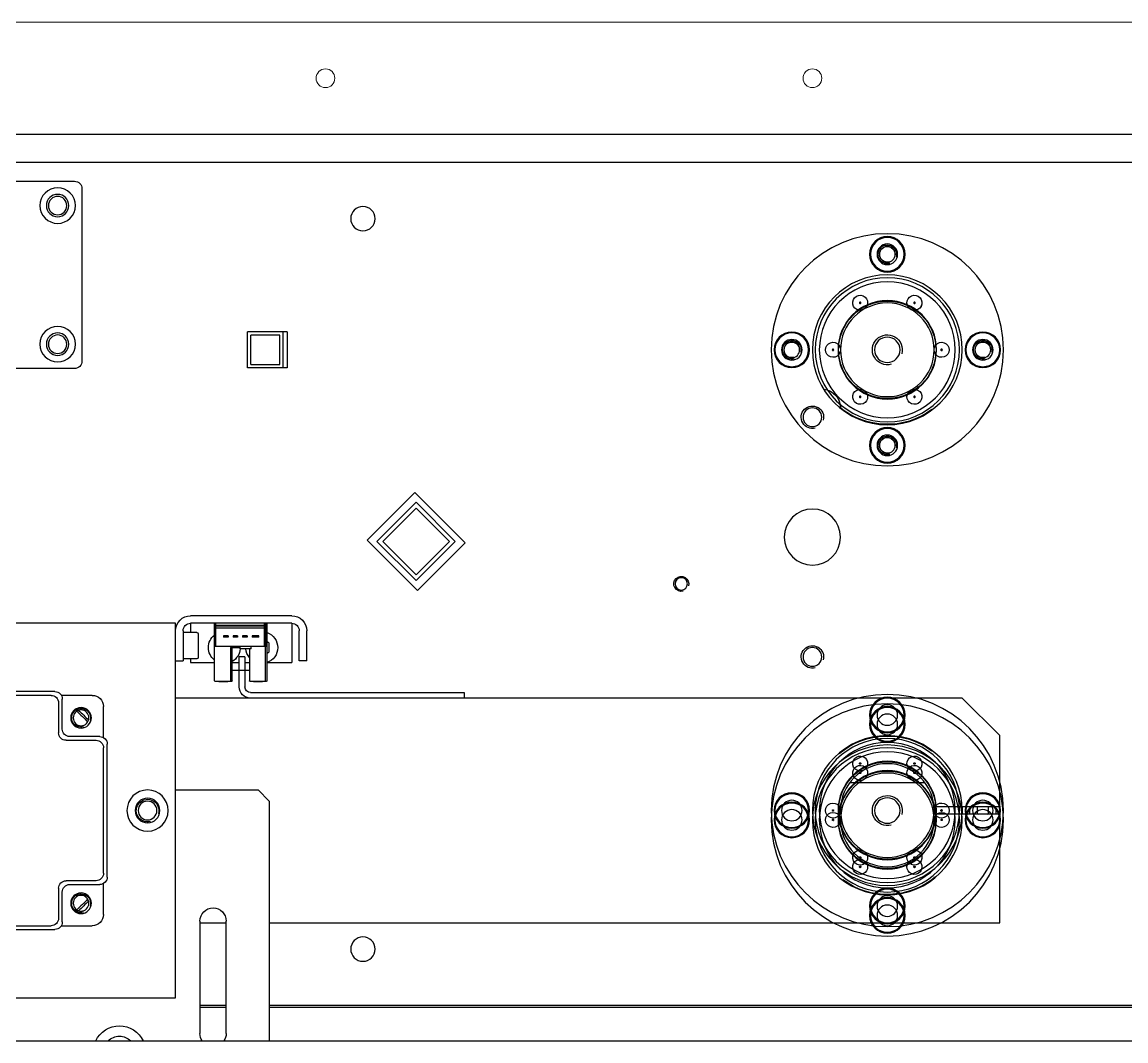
# Model space of a CAD drawing. Header units: millimetres. Extents: x -1052 to 3351, y 0 to 2015.
# Drawn here: x -214.601 to -210.242, y 1707.349 to 1711.373 of the extents above; entities that cross this region are included whole.
import ezdxf

# ---------------------------------------------------------------- set-up
doc = ezdxf.new("R2010")
doc.units = ezdxf.units.MM
doc.layers.add('@ New Renovation', color=7, linetype='Continuous')
for name, color, linetype, lineweight in [('AM_CL', 7, 'Continuous', 15), ('HCJ_RECTANGULAR_TUSOLIDLINE！实线层', 7, 'Continuous', 18), ('QJ_RECTANGULAR_TUBSOLIDLINE！实线层', 7, 'Continuous', 18)]:
    doc.layers.add(name, color=color, linetype=linetype, lineweight=lineweight)

# ---------------------------------------------------------------- blocks, each defined once
blk = doc.blocks.new('*X870')
at = {"layer": '@ New Renovation', "color": 0, "linetype": 'Continuous'}
for p, q in [((-2938.08, -545.7), (-2938.08, 1014.3)), ((-2696.08, 863.3), (-2696.08, -394.7)), ((-2930.58, -105.7), (-2930.58, 574.3)), ((-2807.58, 184.3), (-2807.58, 284.3)), ((-2707.58, 284.3), (-2707.58, 184.3)), ((-2925.58, 257.3), (-2925.58, 211.3)), ((-2875.58, 211.3), (-2875.58, 257.3)), ((-2789.33, 216.55), (-2789.33, 252.04)), ((-2788.33, 217.55), (-2788.33, 251.04)), ((-2726.83, 251.04), (-2726.83, 217.55)), ((-2725.83, 252.04), (-2725.83, 216.55)), ((-2786.33, 215.55), (-2778.33, 215.55)), ((-2736.83, 215.55), (-2728.83, 215.55)), ((-2788.33, 206.55), (-2788.33, 214.82)), ((-2779.33, 214.55), (-2787.33, 214.55)), ((-2777.33, 204.55), (-2777.33, 212.55)), ((-2776.33, 213.55), (-2776.33, 205.55)), ((-2738.83, 205.55), (-2738.83, 213.55)), ((-2737.83, 212.55), (-2737.83, 204.55)), ((-2727.83, 214.55), (-2735.83, 214.55)), ((-2726.83, 214.82), (-2726.83, 206.55)), ((-2923.58, 209.3), (-2877.58, 209.3)), ((-2777.05, 203.55), (-2785.33, 203.55)), ((-2740.83, 203.55), (-2774.33, 203.55)), ((-2729.83, 203.55), (-2738.11, 203.55)), ((-2739.83, 202.55), (-2775.33, 202.55)), ((-2707.58, 184.3), (-2807.58, 184.3)), ((-2797.58, 184.3), (-2797.58, 182.3)), ((-2787.58, -25.7), (-2787.58, 184.3)), ((-2763.08, 184.3), (-2763.08, 162.3)), ((-2809.58, 153.3), (-2809.58, 180.3)), ((-2807.58, 153.3), (-2807.58, 180.3)), ((-2807.58, 180.3), (-2805.08, 180.3)), ((-2805.58, 182.3), (-2797.58, 182.3)), ((-2805.08, 178.65), (-2805.08, 182.3)), ((-2798.08, 178.65), (-2798.08, 182.3)), ((-2798.08, 180.3), (-2797.08, 180.3)), ((-2797.08, 180.3), (-2797.08, 173.9)), ((-2804.73, 178.3), (-2798.43, 178.3)), ((-2728.08, 177.8), (-2698.08, 177.8)), ((-2727.58, 177.8), (-2727.58, 170.8)), ((-2705.58, 177.8), (-2705.58, 170.8)), ((-2705.08, 177.8), (-2705.08, 170.8)), ((-2792.18, 173.9), (-2807.58, 173.9)), ((-2806.28, 173.6), (-2807.58, 173.6)), ((-2806.98, 160.6), (-2806.98, 173.6)), ((-2806.78, 160.6), (-2806.78, 173.6)), ((-2806.28, 160.6), (-2806.28, 173.6)), ((-2801.48, 173.6), (-2806.28, 173.6)), ((-2804.18, 170.31), (-2804.18, 171.51)), ((-2804.18, 171.51), (-2803.88, 171.51)), ((-2803.88, 170.31), (-2803.88, 171.51)), ((-2801.38, 160.4), (-2801.38, 173.8)), ((-2792.08, 173.8), (-2792.08, 169.7)), ((-2792.08, 172.8), (-2791.98, 172.8)), ((-2792.08, 172), (-2791.98, 172)), ((-2791.98, 170.8), (-2791.98, 172.8)), ((-2804.18, 170.31), (-2803.88, 170.31)), ((-2804.18, 167.77), (-2804.18, 168.97)), ((-2804.18, 168.97), (-2803.88, 168.97)), ((-2803.88, 167.77), (-2803.88, 168.97)), ((-2801.18, 169.7), (-2801.08, 169.6)), ((-2801.08, 169.6), (-2801.08, 167.1)), ((-2792.18, 169.6), (-2801.08, 169.6)), ((-2792.18, 169.2), (-2801.08, 169.2)), ((-2797.08, 169.2), (-2797.08, 167.3)), ((-2794.98, 164.6), (-2794.98, 169.6)), ((-2794.98, 164.6), (-2794.98, 169.6)), ((-2794.98, 167.3), (-2794.98, 169.2)), ((-2792.08, 170.8), (-2791.98, 170.8)), ((-2792.08, 170.4), (-2791.98, 170.4)), ((-2792.08, 169.7), (-2792.08, 169.3)), ((-2791.98, 170.4), (-2791.98, 170.8)), ((-2698.08, 170.8), (-2728.08, 170.8)), ((-2885.38, 154.55), (-2885.38, 165.15)), ((-2875.78, 165.15), (-2885.38, 165.15)), ((-2875.78, 154.55), (-2875.78, 165.15)), ((-2804.18, 167.77), (-2803.88, 167.77)), ((-2804.18, 165.23), (-2804.18, 166.43)), ((-2804.18, 166.43), (-2803.88, 166.43)), ((-2804.18, 165.23), (-2803.88, 165.23)), ((-2803.88, 165.23), (-2803.88, 166.43)), ((-2800.78, 167.1), (-2801.38, 167.1)), ((-2800.78, 164.1), (-2800.78, 167.1)), ((-2798.58, 165.8), (-2798.58, 167.3)), ((-2790.58, 167.3), (-2798.58, 167.3)), ((-2798.58, 165.8), (-2790.58, 165.8)), ((-2797.08, 165.8), (-2797.08, 164.6)), ((-2794.98, 164.6), (-2794.98, 165.8)), ((-2884.48, 156.45), (-2884.48, 164.25)), ((-2876.68, 164.25), (-2884.48, 164.25)), ((-2876.68, 164.25), (-2876.68, 156.45)), ((-2804.18, 162.09), (-2804.18, 163.89)), ((-2804.18, 163.89), (-2803.88, 163.89)), ((-2803.88, 162.09), (-2804.18, 162.09)), ((-2803.88, 162.09), (-2803.88, 163.89)), ((-2800.78, 164.1), (-2801.38, 164.1)), ((-2800.78, 164.6), (-2792.18, 164.6)), ((-2792.08, 164.5), (-2792.08, 160.4)), ((-2792.08, 163.5), (-2791.98, 163.5)), ((-2792.08, 162.7), (-2791.98, 162.7)), ((-2791.98, 161.5), (-2791.98, 163.5)), ((-2789.08, 164.3), (-2789.08, 107.3)), ((-2760.08, 159.3), (-2763.08, 162.3)), ((-2806.28, 160.6), (-2807.58, 160.6)), ((-2792.18, 160.3), (-2807.58, 160.3)), ((-2806.28, 160.2), (-2807.58, 160.2)), ((-2792.18, 159.9), (-2807.58, 159.9)), ((-2806.98, 160.2), (-2806.98, 160.3)), ((-2806.78, 160.2), (-2806.78, 160.3)), ((-2801.48, 160.6), (-2806.28, 160.6)), ((-2806.28, 160.2), (-2806.28, 160.3)), ((-2801.48, 160.2), (-2806.28, 160.2)), ((-2802.23, 159.3), (-2802.58, 159.9)), ((-2799.93, 159.3), (-2802.23, 159.3)), ((-2801.38, 160), (-2801.38, 160.3)), ((-2799.58, 159.9), (-2799.93, 159.3)), ((-2797.08, 159.9), (-2797.08, 153.3)), ((-2792.08, 161.5), (-2791.98, 161.5)), ((-2792.08, 161.1), (-2791.98, 161.1)), ((-2792.08, 160.4), (-2792.08, 160)), ((-2791.98, 161.1), (-2791.98, 161.5)), ((-2760.08, 159.3), (-2696.08, 159.3)), ((-2727.58, 159.3), (-2727.58, -35.7)), ((-2705.58, 159.3), (-2705.58, -105.7)), ((-2705.08, 159.3), (-2705.08, -75.7)), ((-2876.68, 156.45), (-2884.48, 156.45)), ((-2875.78, 155.55), (-2885.38, 155.55)), ((-2885.38, 154.55), (-2875.78, 154.55)), ((-2807.58, 153.3), (-2797.08, 153.3)), ((-2797.58, 151.3), (-2805.58, 151.3)), ((-2797.58, 149.3), (-2797.58, 151.3)), ((-2797.58, 149.3), (-2805.58, 149.3)), ((-2842.5, 120.45), (-2829.77, 133.17)), ((-2829.77, 133.17), (-2816.34, 119.74)), ((-2829.42, 130.56), (-2839.89, 120.09)), ((-2818.96, 120.09), (-2829.42, 130.56)), ((-2829.42, 129), (-2838.33, 120.09)), ((-2820.51, 120.09), (-2829.42, 129)), ((-2842.5, 120.45), (-2829.07, 107.01)), ((-2839.89, 120.09), (-2829.42, 109.63)), ((-2838.33, 120.09), (-2829.42, 111.18)), ((-2829.42, 109.63), (-2818.96, 120.09)), ((-2829.42, 111.18), (-2820.51, 120.09)), ((-2829.07, 107.01), (-2816.34, 119.74)), ((-2789.08, 107.3), (-2787.58, 107.3)), ((-2865.28, 7.18), (-2865.38, 7.18)), ((-2772.88, 7.18), (-2772.78, 7.18)), ((-2739.03, 6.22), (-2739.13, 6.22)), ((-2864.1, 5.48), (-2864, 5.48)), ((-2863.39, 4.52), (-2863.49, 4.52)), ((-2863.03, 3.89), (-2863.13, 3.89)), ((-2862.8, 3.25), (-2862.7, 3.25)), ((-2775.36, 3.25), (-2775.46, 3.25)), ((-2775.13, 3.89), (-2775.03, 3.89)), ((-2774.77, 4.52), (-2774.67, 4.52)), ((-2774.06, 5.48), (-2774.16, 5.48)), ((-2765.08, 4.3), (-2765.08, -15.7)), ((-2738.02, 4.73), (-2738.12, 4.73)), ((-2738.01, 4.72), (-2738.11, 4.72)), ((-2737.79, 4.35), (-2737.89, 4.35)), ((-2737.76, 4.3), (-2737.86, 4.3)), ((-2861.96, 1.33), (-2861.86, 1.33)), ((-2861.48, 0.23), (-2861.58, 0.23)), ((-2776.68, 0.23), (-2776.58, 0.23)), ((-2776.2, 1.33), (-2776.3, 1.33)), ((-2737.04, 2.94), (-2737.14, 2.94)), ((-2736.92, 2.67), (-2737.02, 2.67)), ((-2736.84, 2.49), (-2736.94, 2.49)), ((-2736.43, 1.51), (-2736.53, 1.51)), ((-2736.5, 1.45), (-2736.4, 1.45)), ((-2736.2, 0.9), (-2736.3, 0.9)), ((-2736.14, 0.73), (-2736.24, 0.73)), ((-2861.36, -0.19), (-2861.46, -0.19)), ((-2861.2, -1.19), (-2861.1, -1.19)), ((-2861.05, -1.41), (-2861.15, -1.41)), ((-2861.03, -1.47), (-2861.13, -1.47)), ((-2861.02, -1.52), (-2861.12, -1.52)), ((-2860.78, -2.88), (-2860.88, -2.88)), ((-2777.38, -2.88), (-2777.28, -2.88)), ((-2777.14, -1.52), (-2777.04, -1.52)), ((-2777.13, -1.47), (-2777.03, -1.47)), ((-2777.11, -1.41), (-2777.01, -1.41)), ((-2776.96, -1.19), (-2777.06, -1.19)), ((-2776.8, -0.19), (-2776.7, -0.19)), ((-2735.91, 0), (-2736.01, 0)), ((-2735.84, -0.24), (-2735.94, -0.24)), ((-2735.72, -0.68), (-2735.82, -0.68)), ((-2735.55, -1.41), (-2735.65, -1.41)), ((-2735.35, -2.45), (-2735.45, -2.45)), ((-2860.74, -3.19), (-2860.84, -3.19)), ((-2860.72, -3.33), (-2860.82, -3.33)), ((-2860.69, -3.61), (-2860.79, -3.61)), ((-2860.59, -5.1), (-2860.69, -5.1)), ((-2860.59, -5.24), (-2860.69, -5.24)), ((-2860.58, -5.37), (-2860.68, -5.37)), ((-2860.68, -5.82), (-2860.58, -5.82)), ((-2777.58, -5.37), (-2777.48, -5.37)), ((-2777.48, -5.82), (-2777.58, -5.82)), ((-2777.57, -5.1), (-2777.47, -5.1)), ((-2777.57, -5.24), (-2777.47, -5.24)), ((-2777.47, -3.61), (-2777.37, -3.61)), ((-2777.44, -3.33), (-2777.34, -3.33)), ((-2777.42, -3.19), (-2777.32, -3.19)), ((-2735.27, -2.99), (-2735.37, -2.99)), ((-2735.17, -3.81), (-2735.27, -3.81)), ((-2735.14, -4.12), (-2735.24, -4.12)), ((-2735.14, -4.18), (-2735.24, -4.18)), ((-2735.13, -4.31), (-2735.23, -4.31)), ((-2735.18, -5.59), (-2735.08, -5.59)), ((-2860.77, -8.42), (-2860.87, -8.42)), ((-2860.67, -7.6), (-2860.77, -7.6)), ((-2860.64, -7.23), (-2860.74, -7.23)), ((-2860.64, -7.29), (-2860.74, -7.29)), ((-2860.63, -7.1), (-2860.73, -7.1)), ((-2777.53, -7.1), (-2777.43, -7.1)), ((-2777.52, -7.23), (-2777.42, -7.23)), ((-2777.52, -7.29), (-2777.42, -7.29)), ((-2777.49, -7.6), (-2777.39, -7.6)), ((-2777.4, -8.42), (-2777.3, -8.42)), ((-2735.28, -8.53), (-2735.38, -8.53)), ((-2735.24, -8.22), (-2735.34, -8.22)), ((-2735.22, -8.08), (-2735.32, -8.08)), ((-2735.19, -7.8), (-2735.29, -7.8)), ((-2735.09, -6.17), (-2735.19, -6.17)), ((-2735.09, -6.31), (-2735.19, -6.31)), ((-2735.08, -6.04), (-2735.18, -6.04)), ((-2861.41, -11.4), (-2861.51, -11.4)), ((-2861.34, -11.17), (-2861.44, -11.17)), ((-2861.22, -10.73), (-2861.32, -10.73)), ((-2861.05, -10), (-2861.15, -10)), ((-2860.85, -8.96), (-2860.95, -8.96)), ((-2777.31, -8.96), (-2777.21, -8.96)), ((-2777.11, -10), (-2777.01, -10)), ((-2776.94, -10.73), (-2776.84, -10.73)), ((-2776.82, -11.17), (-2776.72, -11.17)), ((-2776.75, -11.4), (-2776.65, -11.4)), ((-2735.98, -11.64), (-2736.08, -11.64)), ((-2735.86, -11.22), (-2735.96, -11.22)), ((-2735.7, -10.22), (-2735.6, -10.22)), ((-2735.55, -10), (-2735.65, -10)), ((-2735.53, -9.94), (-2735.63, -9.94)), ((-2735.52, -9.89), (-2735.62, -9.89)), ((-2862.54, -14.35), (-2862.64, -14.35)), ((-2862.42, -14.08), (-2862.52, -14.08)), ((-2862.34, -13.9), (-2862.44, -13.9)), ((-2861.93, -12.92), (-2862.03, -12.92)), ((-2862, -12.86), (-2861.9, -12.86)), ((-2861.7, -12.31), (-2861.8, -12.31)), ((-2861.64, -12.14), (-2861.74, -12.14)), ((-2776.52, -12.14), (-2776.42, -12.14)), ((-2776.46, -12.31), (-2776.36, -12.31)), ((-2776.16, -12.86), (-2776.26, -12.86)), ((-2776.23, -12.92), (-2776.13, -12.92)), ((-2775.82, -13.9), (-2775.72, -13.9)), ((-2775.74, -14.08), (-2775.64, -14.08)), ((-2775.62, -14.35), (-2775.52, -14.35)), ((-2737.3, -14.66), (-2737.2, -14.66)), ((-2736.46, -12.74), (-2736.36, -12.74)), ((-2864.53, -17.63), (-2864.63, -17.63)), ((-2863.52, -16.14), (-2863.62, -16.14)), ((-2863.51, -16.13), (-2863.61, -16.13)), ((-2863.29, -15.76), (-2863.39, -15.76)), ((-2863.26, -15.71), (-2863.36, -15.71)), ((-2774.9, -15.71), (-2774.8, -15.71)), ((-2774.87, -15.76), (-2774.77, -15.76)), ((-2774.65, -16.13), (-2774.55, -16.13)), ((-2774.64, -16.14), (-2774.54, -16.14)), ((-2773.63, -17.63), (-2773.53, -17.63)), ((-2738.6, -16.89), (-2738.5, -16.89)), ((-2737.89, -15.93), (-2737.99, -15.93)), ((-2737.53, -15.29), (-2737.63, -15.29)), ((-2758.58, -35.7), (-2758.58, -18.16)), ((-2756.58, -35.7), (-2756.58, -18.16)), ((-2739.78, -18.59), (-2739.88, -18.59)), ((-2777.58, -35.7), (-2787.58, -25.7)), ((-2758.58, -29.94), (-2758.45, -29.7)), ((-2758.45, -29.7), (-2756.71, -29.7)), ((-2756.71, -29.7), (-2756.58, -29.94)), ((-2758.45, -32.7), (-2758.58, -32.47)), ((-2756.71, -32.7), (-2758.45, -32.7)), ((-2756.58, -32.47), (-2756.71, -32.7)), ((-2758.58, -35.7), (-2777.58, -35.7)), ((-2727.58, -35.7), (-2756.58, -35.7))]:
    blk.add_line(p, q, dxfattribs=at)
for points in [[(-2766.98, 3.44), (-2766.86, 3.4), (-2766.74, 3.34), (-2766.64, 3.29)], [(-2765.65, 1.86), (-2765.63, 1.63), (-2765.63, 1.39), (-2765.67, 1.13), (-2765.75, 0.86), (-2765.87, 0.6), (-2766.02, 0.35), (-2766.2, 0.14), (-2766.42, -0.05), (-2766.66, -0.21), (-2766.92, -0.33)], [(-2892.42, -11.08), (-2892.16, -11.2), (-2891.92, -11.36), (-2891.7, -11.55), (-2891.52, -11.76), (-2891.37, -12.01), (-2891.25, -12.27), (-2891.17, -12.54), (-2891.13, -12.8), (-2891.13, -13.04), (-2891.15, -13.27)], [(-2747.01, -13.27), (-2747.03, -13.04), (-2747.03, -12.8), (-2746.99, -12.54), (-2746.91, -12.27), (-2746.79, -12.01), (-2746.64, -11.76), (-2746.46, -11.55), (-2746.24, -11.36), (-2746, -11.2), (-2745.74, -11.08)], [(-2892.14, -14.7), (-2892.24, -14.75), (-2892.36, -14.81), (-2892.48, -14.85)], [(-2745.68, -14.85), (-2745.8, -14.81), (-2745.92, -14.75), (-2746.02, -14.7)]]:
    blk.add_lwpolyline(points, dxfattribs=at)
for centre, radius in [((-2919.08, 215.8), 4.75), ((-2919.08, 215.8), 3), ((-2919.08, 215.8), 2.46), ((-2882.08, 215.8), 4.75), ((-2882.08, 215.8), 3), ((-2882.08, 215.8), 2.46), ((-2782.33, 209.55), 2.75), ((-2732.83, 209.55), 2.75), ((-2782.33, 209.55), 2.1), ((-2732.83, 209.55), 2.1), ((-2757.58, 191.8), 5.5), ((-2757.58, 191.8), 3.3), ((-2757.58, 191.8), 2.5), ((-2915.58, 134.3), 3.25), ((-2720.58, 134.3), 3.25), ((-2818.08, 49.3), 1.65), ((-2880.58, -5.7), 31), ((-2880.58, 19.8), 4.75), ((-2880.58, 19.8), 4.5), ((-2757.58, -5.7), 31), ((-2755.08, -5.7), 31), ((-2757.58, 19.8), 4.75), ((-2757.58, 19.8), 4.5), ((-2755.08, 19.8), 4.75), ((-2755.08, 19.8), 4.5), ((-2880.58, 19.8), 2.75), ((-2880.58, 19.8), 2.1), ((-2880.58, 19.8), 2.1), ((-2830.58, 14.3), 7.5), ((-2757.58, 19.8), 2.75), ((-2755.08, 19.8), 2.75), ((-2862.58, 14.3), 2.5), ((-2798.58, 14.3), 2.5), ((-2880.58, -5.7), 20), ((-2880.58, -5.7), 20), ((-2880.58, -5.7), 19.25), ((-2880.58, -5.7), 18.15), ((-2757.58, -5.7), 20), ((-2757.58, -5.7), 19.25), ((-2757.58, -5.7), 18.15), ((-2755.08, -5.7), 20), ((-2755.08, -5.7), 19.25), ((-2755.08, -5.7), 18.15), ((-2880.58, -5.7), 13.15), ((-2880.58, -5.7), 12.5), ((-2880.58, -5.7), 12.5), ((-2757.58, -5.7), 13.15), ((-2757.58, -5.7), 12.5), ((-2757.58, -5.7), 12.5), ((-2755.08, -5.7), 13.15), ((-2755.08, -5.7), 12.5), ((-2906.08, -5.7), 4.75), ((-2906.08, -5.7), 4.5), ((-2880.58, -5.7), 3.4), ((-2855.08, -5.7), 4.75), ((-2855.08, -5.7), 4.5), ((-2783.08, -5.7), 4.75), ((-2783.08, -5.7), 4.5), ((-2780.58, -5.7), 4.75), ((-2780.58, -5.7), 4.5), ((-2757.58, -5.7), 3.4), ((-2732.08, -5.7), 4.75), ((-2732.08, -5.7), 4.5), ((-2729.58, -5.7), 4.75), ((-2729.58, -5.7), 4.5), ((-2906.08, -5.7), 2.75), ((-2906.08, -5.7), 2.1), ((-2906.08, -5.7), 2.1), ((-2855.08, -5.7), 2.75), ((-2855.08, -5.7), 2.1), ((-2855.08, -5.7), 2.1), ((-2783.08, -5.7), 2.75), ((-2780.58, -5.7), 2.75), ((-2732.08, -5.7), 2.75), ((-2729.58, -5.7), 2.75), ((-2880.58, -31.2), 4.75), ((-2757.58, -31.2), 4.75), ((-2755.08, -31.2), 4.75), ((-2880.58, -31.2), 4.5), ((-2880.58, -31.2), 2.75), ((-2880.58, -31.2), 2.1), ((-2880.58, -31.2), 2.1), ((-2757.58, -31.2), 4.5), ((-2757.58, -31.2), 2.75), ((-2755.08, -31.2), 4.5), ((-2755.08, -31.2), 2.75)]:
    blk.add_circle(centre, radius, dxfattribs=at)
for centre, radius, start, end in [((-2787.33, 216.55), 2, 180, 270), ((-2786.33, 217.55), 2, 180, 270), ((-2778.33, 213.55), 2, 0, 90), ((-2736.83, 213.55), 2, 90, 180), ((-2728.83, 217.55), 2, 270, 0), ((-2727.83, 216.55), 2, 270, 0), ((-2779.33, 212.55), 2, 0, 90), ((-2735.83, 212.55), 2, 90, 180), ((-2923.58, 211.3), 2, 180, 270), ((-2877.58, 211.3), 2, 270, 0), ((-2782.33, 209.55), 2.5, 345, 285), ((-2757.58, 234.3), 36, 222.0119, 227.9844), ((-2757.58, 234.3), 35.5, 221.6811, 228.3234), ((-2732.83, 209.55), 2.5, 345, 285), ((-2757.58, 234.3), 35.5, 311.6768, 318.3188), ((-2757.58, 234.3), 36, 312.0156, 317.9881), ((-2785.33, 206.55), 3, 180, 270), ((-2729.83, 206.55), 3, 270, 0), ((-2775.33, 204.55), 2, 180, 270), ((-2774.33, 205.55), 2, 180, 270), ((-2740.83, 205.55), 2, 270, 0), ((-2739.83, 204.55), 2, 270, 0), ((-2693.08, 199.3), 7, 115.4343, 244.5623), ((-2693.08, 199.3), 4.25, 134.9108, 225.0648), ((-2757.58, 191.8), 3, 345, 285), ((-2805.58, 180.3), 4, 90, 180), ((-2805.58, 180.3), 2, 90, 180), ((-2804.73, 178.65), 0.35, 180, 270), ((-2798.43, 178.65), 0.35, 270, 0), ((-2728.08, 174.3), 3.5, 90, 270), ((-2698.08, 174.3), 3.5, 55.0844, 90), ((-2801.08, 171.3), 4.25, 37.739, 142.261), ((-2801.48, 173.8), 0.1, 0, 90), ((-2792.18, 173.8), 0.1, 0, 90), ((-2698.08, 174.3), 3.5, 270, 304.9156), ((-2801.08, 171.3), 4.25, 274.0727, 330.3554), ((-2792.18, 169.7), 0.1, 270, 0), ((-2792.18, 169.3), 0.1, 270, 0), ((-2801.08, 161.3), 4.25, 51.0081, 85.9498), ((-2790.58, 164.3), 3, 0, 90), ((-2790.58, 164.3), 1.5, 0, 90), ((-2792.18, 164.5), 0.1, 0, 90), ((-2801.08, 161.3), 4.25, 199.2524, 340.7476), ((-2801.48, 160.4), 0.1, 270, 0), ((-2801.48, 160), 0.1, 270, 0), ((-2792.18, 160.4), 0.1, 270, 0), ((-2792.18, 160), 0.1, 270, 0), ((-2805.58, 153.3), 4, 180, 270), ((-2805.58, 153.3), 2, 180, 270), ((-2818.08, 49.3), 2, 345, 285), ((-2880.58, 19.8), 2.5, 345, 285), ((-2880.58, 19.8), 2.1, 345, 285), ((-2862.58, 14.3), 3, 345, 285), ((-2798.58, 14.3), 3, 345, 285), ((-2880.58, 8.8), 2, 308.5714, 231.2764), ((-2865.08, 11.8), 5, 186.2462, 270), ((-2757.58, 8.8), 2, 308.7236, 231.4286), ((-2755.08, 8.8), 2, 308.7236, 231.4286), ((-2880.58, -5.7), 13, 35.579, 144.421), ((-2880.58, 8.8), 2.01, 230.9848, 309.0152), ((-2880.68, -5.7), 20, 323.4183, 40.1109), ((-2757.48, -5.7), 20, 139.8891, 216.5817), ((-2757.58, -5.7), 13, 35.579, 144.421), ((-2755.08, -5.7), 13, 35.579, 144.421), ((-2757.58, 8.8), 2.01, 230.9848, 309.0152), ((-2755.08, 8.8), 2.01, 230.9848, 309.0152), ((-2755.18, -5.7), 20, 319.8891, 36.5817), ((-2893.14, 1.55), 2, 8.7236, 291.2764), ((-2868.02, 1.55), 2, 248.7236, 171.2764), ((-2770.14, 1.55), 2, 8.7236, 291.2764), ((-2767.64, 1.55), 2, 8.7236, 291.2764), ((-2745.02, 1.55), 2, 248.7236, 171.2764), ((-2742.52, 1.55), 2, 248.7236, 171.2764), ((-2893.14, 1.55), 2.01, 290.9848, 9.0152), ((-2880.58, -5.7), 13, 144.4773, 155.5227), ((-2880.58, -5.7), 13, 144.421, 144.4773), ((-2893.14, 1.55), 2, 8.5714, 8.7236), ((-2868.02, 1.55), 2.01, 170.9848, 249.0152), ((-2880.58, -5.7), 13, 35.5227, 35.579), ((-2880.58, -5.7), 13, 24.4773, 35.5227), ((-2770.14, 1.55), 2.01, 290.9848, 9.0152), ((-2757.58, -5.7), 13, 144.4773, 155.5227), ((-2757.58, -5.7), 13, 144.421, 144.4773), ((-2755.08, -5.7), 13, 144.4773, 155.5227), ((-2755.08, -5.7), 13, 144.421, 144.4773), ((-2745.02, 1.55), 2.01, 170.9848, 249.0152), ((-2757.58, -5.7), 13, 35.5227, 35.579), ((-2745.02, 1.55), 2, 171.2764, 171.4286), ((-2757.58, -5.7), 13, 24.4773, 35.5227), ((-2742.52, 1.55), 2.01, 170.9848, 249.0152), ((-2755.08, -5.7), 13, 35.5227, 35.579), ((-2742.52, 1.55), 2, 171.2764, 171.4286), ((-2755.08, -5.7), 13, 24.4773, 35.5227), ((-2880.58, -5.7), 13, 155.579, 180), ((-2880.58, -5.7), 13, 155.5227, 155.579), ((-2880.58, -5.7), 4, 345, 285), ((-2868.02, 1.55), 2, 248.5714, 248.7236), ((-2880.58, -5.7), 13, 24.421, 24.4773), ((-2880.58, -5.7), 13, 335.579, 24.421), ((-2757.58, -5.7), 13, 155.579, 180), ((-2757.58, -5.7), 13, 155.5227, 155.579), ((-2770.14, 1.55), 2, 291.2764, 291.4286), ((-2755.08, -5.7), 13, 155.579, 204.421), ((-2755.08, -5.7), 13, 155.5227, 155.579), ((-2767.64, 1.55), 2, 291.2764, 291.4286), ((-2757.58, -5.7), 4, 345, 285), ((-2757.58, -5.7), 13, 24.421, 24.4773), ((-2757.58, -5.7), 13, 335.579, 24.421), ((-2755.08, -5.7), 13, 24.421, 24.4773), ((-2755.08, -5.7), 13, 0, 24.421), ((-2906.08, -5.7), 2.5, 345, 285), ((-2906.08, -5.7), 2.1, 345, 285), ((-2880.58, -5.7), 13, 180, 204.421), ((-2855.08, -5.7), 2.5, 345, 285), ((-2855.08, -5.7), 2.1, 345, 285), ((-2757.58, -5.7), 13, 180, 204.421), ((-2755.08, -5.7), 13, 335.579, 0), ((-2893.14, -12.95), 2, 68.7236, 351.2764), ((-2880.58, -5.7), 13, 204.421, 204.4773), ((-2893.14, -12.95), 2, 68.5714, 68.7236), ((-2880.58, -5.7), 13, 204.4773, 215.5227), ((-2868.02, -12.95), 2.01, 110.9848, 189.0152), ((-2868.02, -12.95), 2, 188.7236, 111.2764), ((-2880.58, -5.7), 13, 324.4773, 335.5227), ((-2880.58, -5.7), 13, 335.5227, 335.579), ((-2770.14, -12.95), 2, 68.7236, 351.2764), ((-2767.64, -12.95), 2, 68.7236, 351.2764), ((-2757.58, -5.7), 13, 204.421, 204.4773), ((-2770.14, -12.95), 2.01, 350.9848, 69.0152), ((-2757.58, -5.7), 13, 204.4773, 215.5227), ((-2767.64, -12.95), 2.01, 350.9848, 69.0152), ((-2755.08, -5.7), 13, 204.421, 204.4773), ((-2755.08, -5.7), 13, 204.4773, 215.5227), ((-2745.02, -12.95), 2, 188.7236, 111.2764), ((-2757.58, -5.7), 13, 324.4773, 335.5227), ((-2757.58, -5.7), 13, 335.5227, 335.579), ((-2745.02, -12.95), 2, 111.2764, 111.4286), ((-2742.52, -12.95), 2.01, 110.9848, 189.0152), ((-2742.52, -12.95), 2, 188.7236, 111.2764), ((-2755.08, -5.7), 13, 324.4773, 335.5227), ((-2755.08, -5.7), 13, 335.5227, 335.579), ((-2742.52, -12.95), 2, 111.2764, 111.4286), ((-2880.58, -5.7), 13, 215.5227, 215.579), ((-2880.58, -5.7), 13, 215.579, 324.421), ((-2880.58, -5.7), 13, 324.421, 324.4773), ((-2868.02, -12.95), 2, 188.5714, 188.7236), ((-2770.14, -12.95), 2, 351.2764, 351.4286), ((-2757.58, -5.7), 13, 215.5227, 215.579), ((-2757.58, -5.7), 13, 215.579, 324.421), ((-2767.64, -12.95), 2, 351.2764, 351.4286), ((-2755.08, -5.7), 13, 215.5227, 215.579), ((-2755.08, -5.7), 13, 215.579, 324.421), ((-2757.58, -5.7), 13, 324.421, 324.4773), ((-2755.08, -5.7), 13, 324.421, 324.4773), ((-2880.58, -20.2), 2, 128.5714, 51.2764), ((-2880.58, -20.2), 2.01, 50.9848, 129.0152), ((-2757.58, -20.2), 2, 128.7236, 51.4286), ((-2757.58, -20.2), 2.01, 50.9848, 129.0152), ((-2755.08, -20.2), 2, 128.7236, 51.4286), ((-2755.08, -20.2), 2.01, 50.9848, 129.0152), ((-2757.58, -5.7), 20, 267.1166, 272.8834), ((-2880.58, -31.2), 2.5, 345, 285), ((-2880.58, -31.2), 2.1, 345, 285), ((-2757.58, -31.2), 3.5, 73.3876, 106.6124), ((-2757.58, -31.2), 3.5, 253.3876, 286.6124)]:
    blk.add_arc(centre, radius, start, end, dxfattribs=at)
for centre, start_param, end_param in [((-2801.48, 173.7), 1.570796, 3.141593), ((-2801.48, 160.5), 3.141593, 4.712389), ((-2801.48, 160.1), 3.141593, 4.712389)]:
    blk.add_ellipse(centre, major_axis=(-0.1, 0), ratio=1, start_param=start_param, end_param=end_param, dxfattribs=at)
for points, knots in [([(-2880.78, 8.8), (-2880.78, 8.86), (-2880.7, 9), (-2880.46, 9), (-2880.38, 8.86), (-2880.38, 8.8)], [0, 0, 0, 0, 0.2063995, 0.4123827, 0.6201731, 0.6201731, 0.6201731, 0.6201731]), ([(-2757.38, 8.8), (-2757.38, 8.86), (-2757.46, 9), (-2757.7, 9), (-2757.78, 8.86), (-2757.78, 8.8)], [0, 0, 0, 0, 0.2063995, 0.4123827, 0.6201731, 0.6201731, 0.6201731, 0.6201731]), ([(-2755.08, 9), (-2755.15, 9), (-2755.29, 8.92), (-2755.29, 8.68), (-2755.15, 8.6), (-2755.08, 8.6)], [0, 0, 0, 0, 0.2066602, 0.4124492, 0.6202908, 0.6202908, 0.6202908, 0.6202908]), ([(-2754.88, 8.8), (-2754.88, 8.86), (-2754.96, 9), (-2755.2, 9), (-2755.28, 8.86), (-2755.28, 8.8)], [0, 0, 0, 0, 0.2064947, 0.4125739, 0.620463, 0.620463, 0.620463, 0.620463]), ([(-2755.08, 8.6), (-2755.01, 8.6), (-2754.87, 8.67), (-2754.87, 8.91), (-2755.01, 9), (-2755.08, 9)], [0, 0, 0, 0, 0.2065304, 0.4124013, 0.6202998, 0.6202998, 0.6202998, 0.6202998]), ([(-2880.38, 8.8), (-2880.38, 8.73), (-2880.46, 8.59), (-2880.7, 8.59), (-2880.78, 8.73), (-2880.78, 8.8)], [0, 0, 0, 0, 0.2064587, 0.4125738, 0.6204258, 0.6204258, 0.6204258, 0.6204258]), ([(-2757.78, 8.8), (-2757.78, 8.73), (-2757.7, 8.59), (-2757.46, 8.59), (-2757.38, 8.73), (-2757.38, 8.8)], [0, 0, 0, 0, 0.2064587, 0.4125738, 0.6204258, 0.6204258, 0.6204258, 0.6204258]), ([(-2754.88, 8.8), (-2754.88, 8.73), (-2754.96, 8.59), (-2755.2, 8.59), (-2755.28, 8.73), (-2755.28, 8.8)], [0, 0, 0, 0, 0.2064102, 0.4124773, 0.6202807, 0.6202807, 0.6202807, 0.6202807]), ([(-2893.14, 1.35), (-2893.2, 1.35), (-2893.35, 1.42), (-2893.35, 1.66), (-2893.2, 1.75), (-2893.14, 1.75)], [0, 0, 0, 0, 0.2059733, 0.4120534, 0.6201899, 0.6201899, 0.6201899, 0.6201899]), ([(-2893.24, 1.37), (-2893.3, 1.41), (-2893.38, 1.55), (-2893.26, 1.75), (-2893.1, 1.75), (-2893.04, 1.72)], [0, 0, 0, 0, 0.2064032, 0.4123909, 0.6201866, 0.6201866, 0.6201866, 0.6201866]), ([(-2893.24, 1.37), (-2893.3, 1.41), (-2893.38, 1.55), (-2893.26, 1.75), (-2893.1, 1.75), (-2893.04, 1.72)], [0, 0, 0, 0, 0.2064084, 0.4124158, 0.6202167, 0.6202167, 0.6202167, 0.6202167]), ([(-2893.04, 1.72), (-2892.98, 1.69), (-2892.9, 1.55), (-2893.02, 1.34), (-2893.18, 1.34), (-2893.24, 1.37)], [0, 0, 0, 0, 0.2064534, 0.412564, 0.6204122, 0.6204122, 0.6204122, 0.6204122]), ([(-2893.04, 1.72), (-2892.98, 1.69), (-2892.9, 1.55), (-2893.02, 1.34), (-2893.18, 1.34), (-2893.24, 1.37)], [0, 0, 0, 0, 0.2064742, 0.4126082, 0.6204773, 0.6204773, 0.6204773, 0.6204773]), ([(-2893.14, 1.75), (-2893.07, 1.75), (-2892.93, 1.67), (-2892.93, 1.43), (-2893.07, 1.35), (-2893.14, 1.35)], [0, 0, 0, 0, 0.2060651, 0.4121901, 0.6204088, 0.6204088, 0.6204088, 0.6204088]), ([(-2868.02, 1.35), (-2868.09, 1.35), (-2868.23, 1.43), (-2868.23, 1.67), (-2868.09, 1.75), (-2868.02, 1.75)], [0, 0, 0, 0, 0.2066468, 0.4127884, 0.6201646, 0.6201646, 0.6201646, 0.6201646]), ([(-2867.92, 1.37), (-2867.98, 1.34), (-2868.14, 1.34), (-2868.26, 1.54), (-2868.18, 1.69), (-2868.12, 1.72)], [0, 0, 0, 0, 0.2064534, 0.412564, 0.6204122, 0.6204122, 0.6204122, 0.6204122]), ([(-2867.92, 1.37), (-2867.98, 1.34), (-2868.14, 1.34), (-2868.26, 1.54), (-2868.18, 1.69), (-2868.12, 1.72)], [0, 0, 0, 0, 0.2064742, 0.4126082, 0.6204773, 0.6204773, 0.6204773, 0.6204773]), ([(-2868.12, 1.72), (-2868.07, 1.75), (-2867.9, 1.75), (-2867.78, 1.55), (-2867.86, 1.41), (-2867.92, 1.37)], [0, 0, 0, 0, 0.2064032, 0.4123909, 0.6201866, 0.6201866, 0.6201866, 0.6201866]), ([(-2868.12, 1.72), (-2868.07, 1.75), (-2867.9, 1.75), (-2867.78, 1.55), (-2867.86, 1.41), (-2867.92, 1.37)], [0, 0, 0, 0, 0.2064084, 0.4124158, 0.6202167, 0.6202167, 0.6202167, 0.6202167]), ([(-2868.02, 1.75), (-2867.96, 1.75), (-2867.81, 1.67), (-2867.81, 1.43), (-2867.96, 1.35), (-2868.02, 1.35)], [0, 0, 0, 0, 0.2067802, 0.4129874, 0.6204365, 0.6204365, 0.6204365, 0.6204365]), ([(-2770.14, 1.75), (-2770.2, 1.75), (-2770.35, 1.67), (-2770.35, 1.43), (-2770.2, 1.35), (-2770.14, 1.35)], [0, 0, 0, 0, 0.2067802, 0.4129874, 0.6204365, 0.6204365, 0.6204365, 0.6204365]), ([(-2770.04, 1.72), (-2770.1, 1.75), (-2770.26, 1.75), (-2770.38, 1.55), (-2770.3, 1.41), (-2770.24, 1.37)], [0, 0, 0, 0, 0.2064032, 0.4123909, 0.6201866, 0.6201866, 0.6201866, 0.6201866]), ([(-2770.04, 1.72), (-2770.1, 1.75), (-2770.26, 1.75), (-2770.38, 1.55), (-2770.3, 1.41), (-2770.24, 1.37)], [0, 0, 0, 0, 0.2064084, 0.4124158, 0.6202167, 0.6202167, 0.6202167, 0.6202167]), ([(-2770.24, 1.37), (-2770.18, 1.34), (-2770.02, 1.34), (-2769.9, 1.54), (-2769.98, 1.69), (-2770.04, 1.72)], [0, 0, 0, 0, 0.2064534, 0.412564, 0.6204122, 0.6204122, 0.6204122, 0.6204122]), ([(-2770.24, 1.37), (-2770.18, 1.34), (-2770.02, 1.34), (-2769.9, 1.54), (-2769.98, 1.69), (-2770.04, 1.72)], [0, 0, 0, 0, 0.2064742, 0.4126082, 0.6204773, 0.6204773, 0.6204773, 0.6204773]), ([(-2770.14, 1.35), (-2770.07, 1.35), (-2769.93, 1.43), (-2769.93, 1.67), (-2770.07, 1.75), (-2770.14, 1.75)], [0, 0, 0, 0, 0.2066468, 0.4127884, 0.6201646, 0.6201646, 0.6201646, 0.6201646]), ([(-2767.54, 1.72), (-2767.6, 1.75), (-2767.76, 1.75), (-2767.88, 1.55), (-2767.8, 1.41), (-2767.74, 1.37)], [0, 0, 0, 0, 0.2064025, 0.4123888, 0.6201823, 0.6201823, 0.6201823, 0.6201823]), ([(-2767.54, 1.72), (-2767.6, 1.75), (-2767.76, 1.75), (-2767.88, 1.55), (-2767.8, 1.41), (-2767.74, 1.37)], [0, 0, 0, 0, 0.2064472, 0.4124784, 0.6203182, 0.6203182, 0.6203182, 0.6203182]), ([(-2767.54, 1.72), (-2767.6, 1.75), (-2767.76, 1.75), (-2767.88, 1.55), (-2767.8, 1.41), (-2767.74, 1.37)], [0, 0, 0, 0, 0.2064524, 0.4125033, 0.6203483, 0.6203483, 0.6203483, 0.6203483]), ([(-2767.74, 1.37), (-2767.68, 1.34), (-2767.52, 1.34), (-2767.4, 1.54), (-2767.48, 1.69), (-2767.54, 1.72)], [0, 0, 0, 0, 0.2064556, 0.4125677, 0.6204166, 0.6204166, 0.6204166, 0.6204166]), ([(-2767.74, 1.37), (-2767.68, 1.34), (-2767.52, 1.34), (-2767.4, 1.54), (-2767.48, 1.69), (-2767.54, 1.72)], [0, 0, 0, 0, 0.206431, 0.4125214, 0.6203457, 0.6203457, 0.6203457, 0.6203457]), ([(-2745.02, 1.75), (-2745.09, 1.75), (-2745.23, 1.67), (-2745.23, 1.43), (-2745.09, 1.35), (-2745.02, 1.35)], [0, 0, 0, 0, 0.2060651, 0.4121901, 0.6204088, 0.6204088, 0.6204088, 0.6204088]), ([(-2745.12, 1.72), (-2745.18, 1.69), (-2745.26, 1.55), (-2745.14, 1.34), (-2744.98, 1.34), (-2744.92, 1.37)], [0, 0, 0, 0, 0.2064534, 0.412564, 0.6204122, 0.6204122, 0.6204122, 0.6204122]), ([(-2745.12, 1.72), (-2745.18, 1.69), (-2745.26, 1.55), (-2745.14, 1.34), (-2744.98, 1.34), (-2744.92, 1.37)], [0, 0, 0, 0, 0.2064742, 0.4126082, 0.6204773, 0.6204773, 0.6204773, 0.6204773]), ([(-2744.92, 1.37), (-2744.87, 1.41), (-2744.78, 1.55), (-2744.9, 1.75), (-2745.06, 1.75), (-2745.12, 1.72)], [0, 0, 0, 0, 0.2064032, 0.4123909, 0.6201866, 0.6201866, 0.6201866, 0.6201866]), ([(-2744.92, 1.37), (-2744.87, 1.41), (-2744.78, 1.55), (-2744.9, 1.75), (-2745.06, 1.75), (-2745.12, 1.72)], [0, 0, 0, 0, 0.2064084, 0.4124158, 0.6202167, 0.6202167, 0.6202167, 0.6202167]), ([(-2745.02, 1.35), (-2744.96, 1.35), (-2744.81, 1.42), (-2744.81, 1.66), (-2744.96, 1.75), (-2745.02, 1.75)], [0, 0, 0, 0, 0.2059733, 0.4120534, 0.6201899, 0.6201899, 0.6201899, 0.6201899]), ([(-2742.52, 1.75), (-2742.59, 1.75), (-2742.73, 1.67), (-2742.73, 1.43), (-2742.59, 1.35), (-2742.52, 1.35)], [0, 0, 0, 0, 0.2059854, 0.4120309, 0.620168, 0.620168, 0.620168, 0.620168]), ([(-2742.62, 1.72), (-2742.68, 1.69), (-2742.76, 1.55), (-2742.64, 1.34), (-2742.48, 1.34), (-2742.42, 1.37)], [0, 0, 0, 0, 0.206367, 0.4123905, 0.6201491, 0.6201491, 0.6201491, 0.6201491]), ([(-2742.62, 1.72), (-2742.68, 1.69), (-2742.76, 1.55), (-2742.64, 1.34), (-2742.48, 1.34), (-2742.42, 1.37)], [0, 0, 0, 0, 0.2063877, 0.4124347, 0.6202141, 0.6202141, 0.6202141, 0.6202141]), ([(-2742.42, 1.37), (-2742.36, 1.41), (-2742.28, 1.55), (-2742.4, 1.75), (-2742.56, 1.75), (-2742.62, 1.72)], [0, 0, 0, 0, 0.2064911, 0.412566, 0.6204498, 0.6204498, 0.6204498, 0.6204498]), ([(-2742.42, 1.37), (-2742.36, 1.41), (-2742.28, 1.55), (-2742.4, 1.75), (-2742.56, 1.75), (-2742.62, 1.72)], [0, 0, 0, 0, 0.2064963, 0.4125909, 0.6204799, 0.6204799, 0.6204799, 0.6204799]), ([(-2742.52, 1.35), (-2742.46, 1.35), (-2742.31, 1.42), (-2742.31, 1.66), (-2742.46, 1.75), (-2742.52, 1.75)], [0, 0, 0, 0, 0.2060529, 0.4122126, 0.6204306, 0.6204306, 0.6204306, 0.6204306]), ([(-2893.04, -13.13), (-2893.1, -13.16), (-2893.26, -13.16), (-2893.38, -12.96), (-2893.3, -12.81), (-2893.24, -12.78)], [0, 0, 0, 0, 0.2064025, 0.4123888, 0.6201823, 0.6201823, 0.6201823, 0.6201823]), ([(-2893.04, -13.13), (-2893.1, -13.16), (-2893.26, -13.16), (-2893.38, -12.96), (-2893.3, -12.81), (-2893.24, -12.78)], [0, 0, 0, 0, 0.2064472, 0.4124784, 0.6203182, 0.6203182, 0.6203182, 0.6203182]), ([(-2893.04, -13.13), (-2893.1, -13.16), (-2893.26, -13.16), (-2893.38, -12.96), (-2893.3, -12.81), (-2893.24, -12.78)], [0, 0, 0, 0, 0.2064524, 0.4125033, 0.6203483, 0.6203483, 0.6203483, 0.6203483]), ([(-2893.24, -12.78), (-2893.18, -12.75), (-2893.02, -12.75), (-2892.9, -12.95), (-2892.98, -13.09), (-2893.04, -13.13)], [0, 0, 0, 0, 0.2064556, 0.4125677, 0.6204166, 0.6204166, 0.6204166, 0.6204166]), ([(-2893.24, -12.78), (-2893.18, -12.75), (-2893.02, -12.75), (-2892.9, -12.95), (-2892.98, -13.09), (-2893.04, -13.13)], [0, 0, 0, 0, 0.206431, 0.4125214, 0.6203457, 0.6203457, 0.6203457, 0.6203457]), ([(-2868.02, -13.15), (-2868.09, -13.15), (-2868.23, -13.08), (-2868.23, -12.84), (-2868.09, -12.75), (-2868.02, -12.75)], [0, 0, 0, 0, 0.2059854, 0.4120309, 0.620168, 0.620168, 0.620168, 0.620168]), ([(-2868.12, -13.13), (-2868.18, -13.09), (-2868.26, -12.95), (-2868.14, -12.75), (-2867.98, -12.75), (-2867.92, -12.78)], [0, 0, 0, 0, 0.206367, 0.4123905, 0.6201491, 0.6201491, 0.6201491, 0.6201491]), ([(-2868.12, -13.13), (-2868.18, -13.09), (-2868.26, -12.95), (-2868.14, -12.75), (-2867.98, -12.75), (-2867.92, -12.78)], [0, 0, 0, 0, 0.2063877, 0.4124347, 0.6202141, 0.6202141, 0.6202141, 0.6202141]), ([(-2867.92, -12.78), (-2867.86, -12.81), (-2867.78, -12.95), (-2867.9, -13.16), (-2868.06, -13.16), (-2868.12, -13.13)], [0, 0, 0, 0, 0.2064911, 0.412566, 0.6204498, 0.6204498, 0.6204498, 0.6204498]), ([(-2867.92, -12.78), (-2867.86, -12.81), (-2867.78, -12.95), (-2867.9, -13.16), (-2868.06, -13.16), (-2868.12, -13.13)], [0, 0, 0, 0, 0.2064963, 0.4125909, 0.6204799, 0.6204799, 0.6204799, 0.6204799]), ([(-2868.02, -12.75), (-2867.96, -12.75), (-2867.81, -12.83), (-2867.81, -13.07), (-2867.96, -13.15), (-2868.02, -13.15)], [0, 0, 0, 0, 0.2060529, 0.4122126, 0.6204306, 0.6204306, 0.6204306, 0.6204306]), ([(-2770.14, -12.75), (-2770.2, -12.75), (-2770.35, -12.83), (-2770.35, -13.07), (-2770.2, -13.15), (-2770.14, -13.15)], [0, 0, 0, 0, 0.2060529, 0.4122126, 0.6204306, 0.6204306, 0.6204306, 0.6204306]), ([(-2770.24, -12.78), (-2770.3, -12.81), (-2770.38, -12.95), (-2770.26, -13.16), (-2770.1, -13.16), (-2770.04, -13.13)], [0, 0, 0, 0, 0.2064911, 0.412566, 0.6204498, 0.6204498, 0.6204498, 0.6204498]), ([(-2770.24, -12.78), (-2770.3, -12.81), (-2770.38, -12.95), (-2770.26, -13.16), (-2770.1, -13.16), (-2770.04, -13.13)], [0, 0, 0, 0, 0.2064963, 0.4125909, 0.6204799, 0.6204799, 0.6204799, 0.6204799]), ([(-2770.04, -13.13), (-2769.98, -13.09), (-2769.9, -12.95), (-2770.02, -12.75), (-2770.18, -12.75), (-2770.24, -12.78)], [0, 0, 0, 0, 0.206367, 0.4123905, 0.6201491, 0.6201491, 0.6201491, 0.6201491]), ([(-2770.04, -13.13), (-2769.98, -13.09), (-2769.9, -12.95), (-2770.02, -12.75), (-2770.18, -12.75), (-2770.24, -12.78)], [0, 0, 0, 0, 0.2063877, 0.4124347, 0.6202141, 0.6202141, 0.6202141, 0.6202141]), ([(-2770.14, -13.15), (-2770.07, -13.15), (-2769.93, -13.08), (-2769.93, -12.84), (-2770.07, -12.75), (-2770.14, -12.75)], [0, 0, 0, 0, 0.2059854, 0.4120309, 0.620168, 0.620168, 0.620168, 0.620168]), ([(-2767.64, -12.75), (-2767.7, -12.75), (-2767.85, -12.83), (-2767.85, -13.07), (-2767.7, -13.15), (-2767.64, -13.15)], [0, 0, 0, 0, 0.2059733, 0.4120534, 0.6201899, 0.6201899, 0.6201899, 0.6201899]), ([(-2767.74, -12.78), (-2767.8, -12.81), (-2767.88, -12.95), (-2767.76, -13.16), (-2767.6, -13.16), (-2767.54, -13.13)], [0, 0, 0, 0, 0.2064032, 0.4123909, 0.6201866, 0.6201866, 0.6201866, 0.6201866]), ([(-2767.74, -12.78), (-2767.8, -12.81), (-2767.88, -12.95), (-2767.76, -13.16), (-2767.6, -13.16), (-2767.54, -13.13)], [0, 0, 0, 0, 0.2064084, 0.4124158, 0.6202167, 0.6202167, 0.6202167, 0.6202167]), ([(-2767.54, -13.13), (-2767.48, -13.09), (-2767.4, -12.95), (-2767.52, -12.75), (-2767.68, -12.75), (-2767.74, -12.78)], [0, 0, 0, 0, 0.2064534, 0.412564, 0.6204122, 0.6204122, 0.6204122, 0.6204122]), ([(-2767.54, -13.13), (-2767.48, -13.09), (-2767.4, -12.95), (-2767.52, -12.75), (-2767.68, -12.75), (-2767.74, -12.78)], [0, 0, 0, 0, 0.2064742, 0.4126082, 0.6204773, 0.6204773, 0.6204773, 0.6204773]), ([(-2767.64, -13.15), (-2767.57, -13.15), (-2767.43, -13.08), (-2767.43, -12.84), (-2767.57, -12.75), (-2767.64, -12.75)], [0, 0, 0, 0, 0.2060651, 0.4121901, 0.6204088, 0.6204088, 0.6204088, 0.6204088]), ([(-2744.92, -12.78), (-2744.98, -12.75), (-2745.14, -12.75), (-2745.26, -12.95), (-2745.18, -13.09), (-2745.12, -13.13)], [0, 0, 0, 0, 0.2064556, 0.4125677, 0.6204166, 0.6204166, 0.6204166, 0.6204166]), ([(-2744.92, -12.78), (-2744.98, -12.75), (-2745.14, -12.75), (-2745.26, -12.95), (-2745.18, -13.09), (-2745.12, -13.13)], [0, 0, 0, 0, 0.206431, 0.4125214, 0.6203457, 0.6203457, 0.6203457, 0.6203457]), ([(-2745.12, -13.13), (-2745.07, -13.16), (-2744.9, -13.16), (-2744.78, -12.96), (-2744.86, -12.81), (-2744.92, -12.78)], [0, 0, 0, 0, 0.2064025, 0.4123888, 0.6201823, 0.6201823, 0.6201823, 0.6201823]), ([(-2745.12, -13.13), (-2745.07, -13.16), (-2744.9, -13.16), (-2744.78, -12.96), (-2744.86, -12.81), (-2744.92, -12.78)], [0, 0, 0, 0, 0.2064472, 0.4124784, 0.6203182, 0.6203182, 0.6203182, 0.6203182]), ([(-2745.12, -13.13), (-2745.07, -13.16), (-2744.9, -13.16), (-2744.78, -12.96), (-2744.86, -12.81), (-2744.92, -12.78)], [0, 0, 0, 0, 0.2064524, 0.4125033, 0.6203483, 0.6203483, 0.6203483, 0.6203483]), ([(-2742.52, -12.75), (-2742.59, -12.75), (-2742.73, -12.83), (-2742.73, -13.07), (-2742.59, -13.15), (-2742.52, -13.15)], [0, 0, 0, 0, 0.2066468, 0.4127884, 0.6201646, 0.6201646, 0.6201646, 0.6201646]), ([(-2742.42, -12.78), (-2742.48, -12.75), (-2742.64, -12.75), (-2742.76, -12.95), (-2742.68, -13.09), (-2742.62, -13.13)], [0, 0, 0, 0, 0.2064534, 0.412564, 0.6204122, 0.6204122, 0.6204122, 0.6204122]), ([(-2742.42, -12.78), (-2742.48, -12.75), (-2742.64, -12.75), (-2742.76, -12.95), (-2742.68, -13.09), (-2742.62, -13.13)], [0, 0, 0, 0, 0.2064742, 0.4126082, 0.6204773, 0.6204773, 0.6204773, 0.6204773]), ([(-2742.62, -13.13), (-2742.57, -13.16), (-2742.4, -13.16), (-2742.28, -12.96), (-2742.36, -12.81), (-2742.42, -12.78)], [0, 0, 0, 0, 0.2064032, 0.4123909, 0.6201866, 0.6201866, 0.6201866, 0.6201866]), ([(-2742.62, -13.13), (-2742.57, -13.16), (-2742.4, -13.16), (-2742.28, -12.96), (-2742.36, -12.81), (-2742.42, -12.78)], [0, 0, 0, 0, 0.2064084, 0.4124158, 0.6202167, 0.6202167, 0.6202167, 0.6202167]), ([(-2742.52, -13.15), (-2742.46, -13.15), (-2742.31, -13.07), (-2742.31, -12.83), (-2742.46, -12.75), (-2742.52, -12.75)], [0, 0, 0, 0, 0.2067802, 0.4129874, 0.6204365, 0.6204365, 0.6204365, 0.6204365]), ([(-2880.58, -20.4), (-2880.65, -20.4), (-2880.79, -20.33), (-2880.79, -20.09), (-2880.65, -20), (-2880.58, -20)], [0, 0, 0, 0, 0.2066602, 0.4124492, 0.6202908, 0.6202908, 0.6202908, 0.6202908]), ([(-2880.38, -20.2), (-2880.38, -20.14), (-2880.46, -20), (-2880.7, -20), (-2880.78, -20.14), (-2880.78, -20.2)], [0, 0, 0, 0, 0.2064102, 0.4124773, 0.6202807, 0.6202807, 0.6202807, 0.6202807]), ([(-2880.38, -20.2), (-2880.38, -20.27), (-2880.46, -20.41), (-2880.7, -20.41), (-2880.78, -20.27), (-2880.78, -20.2)], [0, 0, 0, 0, 0.2064947, 0.4125739, 0.620463, 0.620463, 0.620463, 0.620463]), ([(-2880.58, -20), (-2880.51, -20), (-2880.37, -20.08), (-2880.37, -20.32), (-2880.51, -20.4), (-2880.58, -20.4)], [0, 0, 0, 0, 0.2065304, 0.4124013, 0.6202998, 0.6202998, 0.6202998, 0.6202998]), ([(-2757.58, -20), (-2757.65, -20), (-2757.79, -20.08), (-2757.79, -20.32), (-2757.65, -20.4), (-2757.58, -20.4)], [0, 0, 0, 0, 0.2065304, 0.4124013, 0.6202998, 0.6202998, 0.6202998, 0.6202998]), ([(-2757.78, -20.2), (-2757.78, -20.14), (-2757.7, -20), (-2757.46, -20), (-2757.38, -20.14), (-2757.38, -20.2)], [0, 0, 0, 0, 0.2064102, 0.4124773, 0.6202807, 0.6202807, 0.6202807, 0.6202807]), ([(-2757.78, -20.2), (-2757.78, -20.27), (-2757.7, -20.41), (-2757.46, -20.41), (-2757.38, -20.27), (-2757.38, -20.2)], [0, 0, 0, 0, 0.2064947, 0.4125739, 0.620463, 0.620463, 0.620463, 0.620463]), ([(-2757.58, -20.4), (-2757.51, -20.4), (-2757.37, -20.33), (-2757.37, -20.09), (-2757.51, -20), (-2757.58, -20)], [0, 0, 0, 0, 0.2066602, 0.4124492, 0.6202908, 0.6202908, 0.6202908, 0.6202908]), ([(-2754.88, -20.2), (-2754.88, -20.14), (-2754.96, -20), (-2755.2, -20), (-2755.28, -20.14), (-2755.28, -20.2)], [0, 0, 0, 0, 0.2064587, 0.4125738, 0.6204258, 0.6204258, 0.6204258, 0.6204258]), ([(-2755.28, -20.2), (-2755.28, -20.27), (-2755.2, -20.41), (-2754.96, -20.41), (-2754.88, -20.27), (-2754.88, -20.2)], [0, 0, 0, 0, 0.2063995, 0.4123827, 0.6201731, 0.6201731, 0.6201731, 0.6201731])]:
    blk.add_open_spline(points, degree=3, knots=knots, dxfattribs=at)
at = {"layer": 'HCJ_RECTANGULAR_TUSOLIDLINE！实线层', "color": 7, "linetype": 'Continuous'}
blk.add_line((-2968.08, 1016.3), (-2968.08, -547.7), dxfattribs=at)
at = {"layer": 'QJ_RECTANGULAR_TUBSOLIDLINE！实线层', "color": 7, "linetype": 'Continuous'}
blk.add_line((-2968.08, -547.7), (-2968.08, 1016.3), dxfattribs=at)
for centre in [(-2953.08, 144.3), (-2953.08, 14.3)]:
    blk.add_circle(centre, 2.5, dxfattribs=at)
blk = doc.blocks.new('1111')
at = {"layer": '@ New Renovation', "color": 0, "xscale": -1.000000000000001, "rotation": 90}
blk.add_blockref('*X870', (742235.8, 28062.85), dxfattribs=at)

msp = doc.modelspace()

# ---------------------------------------------------------------- block references
at = {"layer": 'AM_CL', "xscale": 0.01479181789831161, "yscale": 0.01479181789831161, "zscale": 0.01479181789831161}
msp.add_blockref('1111', (-11190.2858, 1252.3689), dxfattribs=at)

doc.saveas('drawing.dxf')
